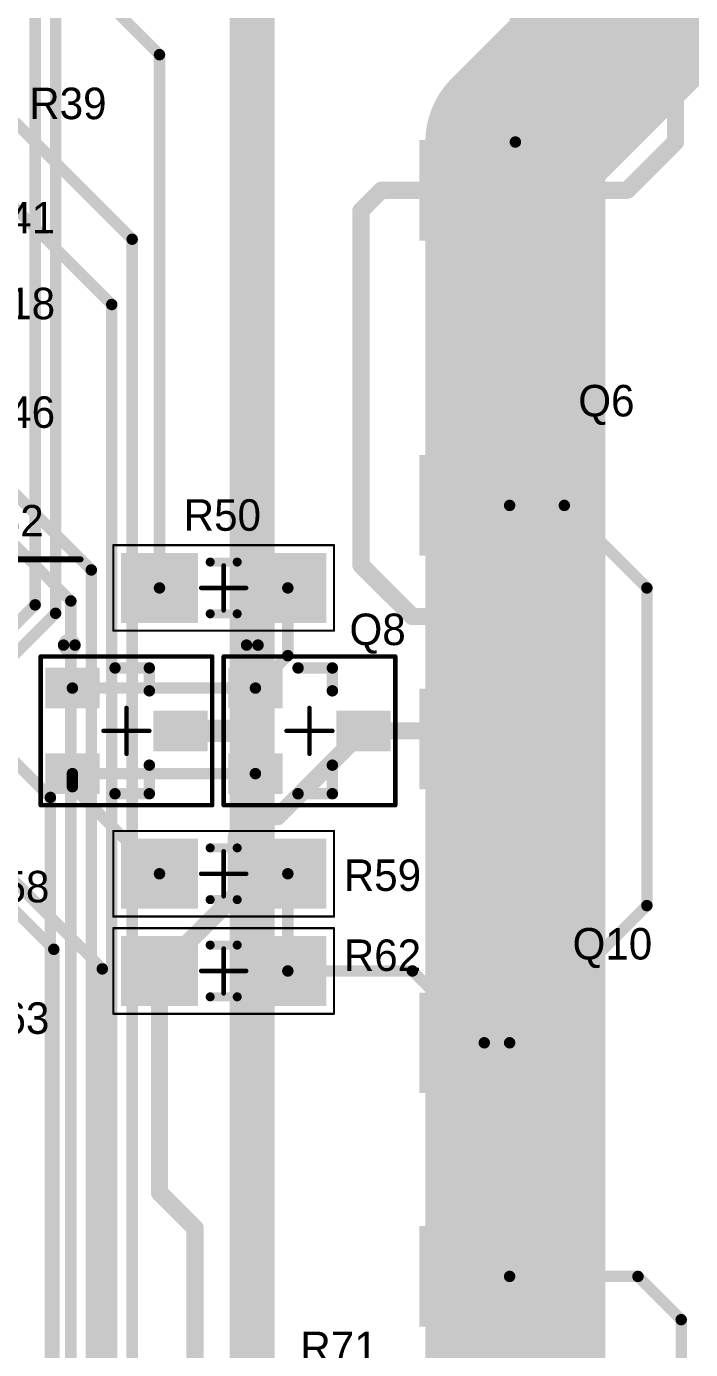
# Model space of a CAD drawing. Header units: millimetres. Extents: x 37 to 246, y 26 to 184.
# Drawn here: x 196.28 to 211.03, y 134.85 to 164.24 of the extents above; entities that cross this region are included whole.
import ezdxf

# ---------------------------------------------------------------- set-up
doc = ezdxf.new("R2010")
doc.units = ezdxf.units.MM
for name, color, linetype in [('BottomLayer', 5, 'Continuous'), ('Mechanical15', 56, 'Continuous'), ('MultiLayer', 9, 'Continuous'), ('TopLayer', 1, 'Continuous'), ('TopOverlay', 2, 'Continuous'), ('TopPaste', 8, 'Continuous'), ('TopSolder', 216, 'Continuous'), ('ViaHoleLayer', 16, 'Continuous')]:
    doc.layers.add(name, color=color, linetype=linetype)

msp = doc.modelspace()

# ---------------------------------------------------------------- linework, layer by layer
at = {"layer": 'BottomLayer'}
for points, const_width in [([(207.137, 161.671), (207.137, 175.006)], 0.254), ([(201.295, 148.59), (201.295, 169.926)], 1), ([(207.137, 161.671), (213.106, 167.64)], 4), ([(207.137, 119.761), (207.137, 161.671)], 4), ([(195.58, 162.56), (198.628, 159.512)], 0.254), ([(195.58, 160.655), (198.174, 158.061)], 0.254), ([(198.628, 99.187), (198.628, 159.512)], 0.254), ([(198.174, 98.371), (198.174, 158.061)], 0.254), ([(195.58, 154.305), (197.72, 152.165)], 0.254), ([(195.834, 152.908), (197.266, 151.476)], 0.254), ([(197.72, 97.555), (197.72, 152.165)], 0.254), ([(197.266, 90.77), (197.266, 151.476)], 0.254), ([(201.295, 127), (201.295, 148.59)], 1), ([(195.58, 148.343), (196.812, 147.111)], 0.254), ([(196.812, 87.16), (196.812, 147.111)], 0.254)]:
    msp.add_lwpolyline(points, dxfattribs=dict(at, const_width=const_width))
for points, const_width in [([(206.137, 161.671, 1), (208.137, 161.671, 1)], 2), ([(206.137, 161.671, 1), (208.137, 161.671, 1)], 2), ([(207.073, 161.671, 1), (207.201, 161.671, 1)], 0.127), ([(198.565, 159.512, 1), (198.691, 159.512, 1)], 0.127), ([(198.565, 159.512, 1), (198.691, 159.512, 1)], 0.127), ([(198.111, 158.061, 1), (198.238, 158.061, 1)], 0.127), ([(198.111, 158.061, 1), (198.238, 158.061, 1)], 0.127), ([(197.657, 152.165, 1), (197.784, 152.165, 1)], 0.127), ([(197.657, 152.165, 1), (197.784, 152.165, 1)], 0.127), ([(197.203, 151.476, 1), (197.33, 151.476, 1)], 0.127), ([(197.203, 151.476, 1), (197.33, 151.476, 1)], 0.127), ([(201.045, 148.59, 1), (201.545, 148.59, 1)], 0.5), ([(201.045, 148.59, 1), (201.545, 148.59, 1)], 0.5), ([(201.095, 148.59, 1), (201.495, 148.59, 1)], 0.4), ([(196.749, 147.111, 1), (196.876, 147.111, 1)], 0.127), ([(196.749, 147.111, 1), (196.876, 147.111, 1)], 0.127)]:
    msp.add_lwpolyline(points, format="xyb", close=True, dxfattribs=dict(at, const_width=const_width))
at = {"layer": 'Mechanical15'}
for points, const_width in [([(198.21, 152.715), (203.11, 152.715)], 0.05), ([(198.21, 150.815), (198.21, 152.715)], 0.05), ([(203.11, 150.815), (203.11, 152.715)], 0.05), ([(200.66, 151.265), (200.66, 152.265)], 0.1), ([(200.16, 151.765), (201.16, 151.765)], 0.1), ([(198.21, 150.815), (203.11, 150.815)], 0.05), ([(196.596, 146.939), (196.596, 150.241)], 0.1), ([(196.596, 150.241), (200.406, 150.241)], 0.1), ([(200.406, 146.939), (200.406, 150.241)], 0.1), ([(200.66, 146.939), (200.66, 150.241)], 0.1), ([(200.66, 150.241), (204.47, 150.241)], 0.1), ([(204.47, 146.939), (204.47, 150.241)], 0.1), ([(198.501, 148.082), (198.501, 149.098)], 0.1), ([(202.565, 148.082), (202.565, 149.098)], 0.1), ([(197.993, 148.59), (199.009, 148.59)], 0.1), ([(202.057, 148.59), (203.073, 148.59)], 0.1), ([(196.596, 146.939), (200.406, 146.939)], 0.1), ([(200.66, 146.939), (204.47, 146.939)], 0.1), ([(198.21, 144.465), (198.21, 146.365)], 0.05), ([(198.21, 146.365), (203.11, 146.365)], 0.05), ([(203.11, 144.465), (203.11, 146.365)], 0.05), ([(200.66, 144.915), (200.66, 145.915)], 0.1), ([(200.16, 145.415), (201.16, 145.415)], 0.1), ([(198.21, 144.465), (203.11, 144.465)], 0.05), ([(198.21, 144.206), (203.11, 144.206)], 0.05), ([(198.21, 142.306), (198.21, 144.206)], 0.05), ([(203.11, 142.306), (203.11, 144.206)], 0.05), ([(200.66, 142.756), (200.66, 143.756)], 0.1), ([(200.16, 143.256), (201.16, 143.256)], 0.1), ([(198.21, 142.306), (203.11, 142.306)], 0.05)]:
    msp.add_lwpolyline(points, dxfattribs=dict(at, const_width=const_width))
for points, const_width in [([(198.198, 152.715, 1), (198.222, 152.715, 1)], 0.025), ([(198.198, 152.715, 1), (198.222, 152.715, 1)], 0.025), ([(203.098, 152.715, 1), (203.122, 152.715, 1)], 0.025), ([(203.098, 152.715, 1), (203.122, 152.715, 1)], 0.025), ([(200.635, 152.265, 1), (200.685, 152.265, 1)], 0.05), ([(200.135, 151.765, 1), (200.185, 151.765, 1)], 0.05), ([(201.135, 151.765, 1), (201.185, 151.765, 1)], 0.05), ([(200.635, 151.265, 1), (200.685, 151.265, 1)], 0.05), ([(198.198, 150.815, 1), (198.222, 150.815, 1)], 0.025), ([(198.198, 150.815, 1), (198.222, 150.815, 1)], 0.025), ([(203.098, 150.815, 1), (203.122, 150.815, 1)], 0.025), ([(203.098, 150.815, 1), (203.122, 150.815, 1)], 0.025), ([(196.571, 150.241, 1), (196.621, 150.241, 1)], 0.05), ([(196.571, 150.241, 1), (196.621, 150.241, 1)], 0.05), ([(200.381, 150.241, 1), (200.431, 150.241, 1)], 0.05), ([(200.381, 150.241, 1), (200.431, 150.241, 1)], 0.05), ([(200.635, 150.241, 1), (200.685, 150.241, 1)], 0.05), ([(200.635, 150.241, 1), (200.685, 150.241, 1)], 0.05), ([(204.445, 150.241, 1), (204.495, 150.241, 1)], 0.05), ([(204.445, 150.241, 1), (204.495, 150.241, 1)], 0.05), ([(198.476, 149.098, 1), (198.526, 149.098, 1)], 0.05), ([(202.54, 149.098, 1), (202.59, 149.098, 1)], 0.05), ([(197.968, 148.59, 1), (198.018, 148.59, 1)], 0.05), ([(198.984, 148.59, 1), (199.034, 148.59, 1)], 0.05), ([(202.032, 148.59, 1), (202.082, 148.59, 1)], 0.05), ([(203.048, 148.59, 1), (203.098, 148.59, 1)], 0.05), ([(198.476, 148.082, 1), (198.526, 148.082, 1)], 0.05), ([(202.54, 148.082, 1), (202.59, 148.082, 1)], 0.05), ([(196.571, 146.939, 1), (196.621, 146.939, 1)], 0.05), ([(196.571, 146.939, 1), (196.621, 146.939, 1)], 0.05), ([(200.381, 146.939, 1), (200.431, 146.939, 1)], 0.05), ([(200.381, 146.939, 1), (200.431, 146.939, 1)], 0.05), ([(200.635, 146.939, 1), (200.685, 146.939, 1)], 0.05), ([(200.635, 146.939, 1), (200.685, 146.939, 1)], 0.05), ([(204.445, 146.939, 1), (204.495, 146.939, 1)], 0.05), ([(204.445, 146.939, 1), (204.495, 146.939, 1)], 0.05), ([(198.198, 146.365, 1), (198.222, 146.365, 1)], 0.025), ([(198.198, 146.365, 1), (198.222, 146.365, 1)], 0.025), ([(203.098, 146.365, 1), (203.122, 146.365, 1)], 0.025), ([(203.098, 146.365, 1), (203.122, 146.365, 1)], 0.025), ([(200.635, 145.915, 1), (200.685, 145.915, 1)], 0.05), ([(200.135, 145.415, 1), (200.185, 145.415, 1)], 0.05), ([(201.135, 145.415, 1), (201.185, 145.415, 1)], 0.05), ([(200.635, 144.915, 1), (200.685, 144.915, 1)], 0.05), ([(198.198, 144.465, 1), (198.222, 144.465, 1)], 0.025), ([(198.198, 144.465, 1), (198.222, 144.465, 1)], 0.025), ([(203.098, 144.465, 1), (203.122, 144.465, 1)], 0.025), ([(203.098, 144.465, 1), (203.122, 144.465, 1)], 0.025), ([(198.198, 144.206, 1), (198.222, 144.206, 1)], 0.025), ([(198.198, 144.206, 1), (198.222, 144.206, 1)], 0.025), ([(203.098, 144.206, 1), (203.122, 144.206, 1)], 0.025), ([(203.098, 144.206, 1), (203.122, 144.206, 1)], 0.025), ([(200.635, 143.756, 1), (200.685, 143.756, 1)], 0.05), ([(200.135, 143.256, 1), (200.185, 143.256, 1)], 0.05), ([(201.135, 143.256, 1), (201.185, 143.256, 1)], 0.05), ([(200.635, 142.756, 1), (200.685, 142.756, 1)], 0.05), ([(198.198, 142.306, 1), (198.222, 142.306, 1)], 0.025), ([(198.198, 142.306, 1), (198.222, 142.306, 1)], 0.025), ([(203.098, 142.306, 1), (203.122, 142.306, 1)], 0.025), ([(203.098, 142.306, 1), (203.122, 142.306, 1)], 0.025)]:
    msp.add_lwpolyline(points, format="xyb", close=True, dxfattribs=dict(at, const_width=const_width))
at = {"layer": 'MultiLayer', "const_width": 0.4}
msp.add_lwpolyline([(201.095, 148.59, 1), (201.495, 148.59, 1)], format="xyb", close=True, dxfattribs=at)
at = {"layer": 'TopLayer'}
for points, const_width in [([(210.693, 161.671), (210.693, 170.815)], 0.384), ([(196.415, 166.431), (199.235, 163.611)], 0.254), ([(196.928, 151.201), (196.928, 165.276)], 0.254), ([(196.474, 151.389), (196.474, 164.968)], 0.254), ([(199.235, 151.765), (199.235, 163.611)], 0.254), ([(209.622, 160.6), (210.693, 161.671)], 0.384), ([(203.708, 160.147), (204.161, 160.6)], 0.384), ([(204.161, 160.6), (207.01, 160.6)], 0.384), ([(207.01, 160.6), (209.622, 160.6)], 0.384), ([(203.708, 152.273), (203.708, 160.147)], 0.384), ([(207.01, 153.598), (208.225, 153.598)], 0.254), ([(208.225, 153.598), (210.058, 151.765)], 0.254), ([(203.708, 152.273), (204.851, 151.13)], 0.384), ([(202.085, 150.26), (202.085, 151.765)], 0.254), ([(210.058, 144.708), (210.058, 151.765)], 0.254), ([(195.453, 150.368), (196.474, 151.389)], 0.254), ([(195.907, 150.18), (196.928, 151.201)], 0.254), ([(204.851, 151.13), (206.248, 151.13)], 0.384), ([(206.248, 151.13), (207.01, 150.368)], 0.384), ([(207.01, 148.408), (207.01, 150.368)], 0.384), ([(201.365, 149.54), (202.085, 150.26)], 0.254), ([(197.301, 149.54), (201.365, 149.54)], 0.254), ([(199.701, 148.59), (201.295, 148.59)], 0.5), ([(201.86, 146.685), (203.765, 148.59)], 0.384), ([(203.765, 148.59), (206.828, 148.59)], 0.384), ([(206.828, 148.59), (207.01, 148.408)], 0.384), ([(197.301, 147.349), (197.301, 147.64)], 0.254), ([(197.301, 147.64), (201.365, 147.64)], 0.254), ([(197.301, 147.349), (199.235, 145.415)], 0.254), ([(200.943, 146.252), (201.173, 146.482)], 0.384), ([(201.173, 146.482), (201.219, 146.482)], 0.384), ([(201.219, 146.482), (201.422, 146.685)], 0.384), ([(201.422, 146.685), (201.86, 146.685)], 0.384), ([(200.943, 144.964), (200.943, 146.252)], 0.384), ([(202.085, 143.256), (202.085, 145.415)], 0.254), ([(195.453, 145.172), (196.888, 143.737)], 0.254), ([(195.907, 145.36), (197.965, 143.302)], 0.254), ([(199.235, 143.256), (200.943, 144.964)], 0.384), ([(207.01, 141.66), (210.058, 144.708)], 0.254), ([(196.888, 121.745), (196.888, 143.737)], 0.254), ([(199.235, 138.331), (199.235, 143.256)], 0.384), ([(197.965, 122.555), (197.965, 143.302)], 0.254), ([(202.085, 143.256), (204.851, 143.256)], 0.254), ([(204.851, 143.256), (206.447, 141.66)], 0.254), ([(206.447, 141.66), (207.01, 141.66)], 0.254), ([(199.235, 138.331), (200.025, 137.541)], 0.384), ([(200.025, 132.645), (200.025, 137.541)], 0.384), ([(207.01, 134.493), (207.01, 136.47)], 0.384), ([(207.01, 136.47), (209.859, 136.47)], 0.254), ([(209.859, 136.47), (210.82, 135.509)], 0.254), ([(210.82, 127.635), (210.82, 135.509)], 0.254)]:
    msp.add_lwpolyline(points, dxfattribs=dict(at, const_width=const_width))
for points, const_width in [([(199.171, 163.611, 1), (199.298, 163.611, 1)], 0.127), ([(199.171, 163.611, 1), (199.298, 163.611, 1)], 0.127), ([(210.597, 161.671, 1), (210.789, 161.671, 1)], 0.192), ([(210.597, 161.671, 1), (210.789, 161.671, 1)], 0.192), ([(204.065, 160.6, 1), (204.257, 160.6, 1)], 0.192), ([(204.065, 160.6, 1), (204.257, 160.6, 1)], 0.192), ([(206.914, 160.6, 1), (207.106, 160.6, 1)], 0.192), ([(206.914, 160.6, 1), (207.106, 160.6, 1)], 0.192), ([(209.526, 160.6, 1), (209.718, 160.6, 1)], 0.192), ([(209.526, 160.6, 1), (209.718, 160.6, 1)], 0.192), ([(203.612, 160.147, 1), (203.804, 160.147, 1)], 0.192), ([(203.612, 160.147, 1), (203.804, 160.147, 1)], 0.192), ([(206.946, 153.598, 1), (207.073, 153.598, 1)], 0.127), ([(208.161, 153.598, 1), (208.288, 153.598, 1)], 0.127), ([(208.161, 153.598, 1), (208.288, 153.598, 1)], 0.127), ([(203.612, 152.273, 1), (203.804, 152.273, 1)], 0.192), ([(203.612, 152.273, 1), (203.804, 152.273, 1)], 0.192), ([(199.171, 151.765, 1), (199.298, 151.765, 1)], 0.127), ([(202.021, 151.765, 1), (202.148, 151.765, 1)], 0.127), ([(209.994, 151.765, 1), (210.121, 151.765, 1)], 0.127), ([(209.994, 151.765, 1), (210.121, 151.765, 1)], 0.127), ([(196.41, 151.389, 1), (196.537, 151.389, 1)], 0.127), ([(196.41, 151.389, 1), (196.537, 151.389, 1)], 0.127), ([(196.864, 151.201, 1), (196.991, 151.201, 1)], 0.127), ([(196.864, 151.201, 1), (196.991, 151.201, 1)], 0.127), ([(204.755, 151.13, 1), (204.947, 151.13, 1)], 0.192), ([(204.755, 151.13, 1), (204.947, 151.13, 1)], 0.192), ([(206.152, 151.13, 1), (206.344, 151.13, 1)], 0.192), ([(206.152, 151.13, 1), (206.344, 151.13, 1)], 0.192), ([(206.914, 150.368, 1), (207.106, 150.368, 1)], 0.192), ([(206.914, 150.368, 1), (207.106, 150.368, 1)], 0.192), ([(202.021, 150.26, 1), (202.148, 150.26, 1)], 0.127), ([(202.021, 150.26, 1), (202.148, 150.26, 1)], 0.127), ([(197.237, 149.54, 1), (197.364, 149.54, 1)], 0.127), ([(201.301, 149.54, 1), (201.428, 149.54, 1)], 0.127), ([(201.301, 149.54, 1), (201.428, 149.54, 1)], 0.127), ([(199.576, 148.59, 1), (199.826, 148.59, 1)], 0.25), ([(201.095, 148.59, 1), (201.495, 148.59, 1)], 0.4), ([(201.17, 148.59, 1), (201.42, 148.59, 1)], 0.25), ([(203.669, 148.59, 1), (203.861, 148.59, 1)], 0.192), ([(203.669, 148.59, 1), (203.861, 148.59, 1)], 0.192), ([(206.732, 148.59, 1), (206.924, 148.59, 1)], 0.192), ([(206.732, 148.59, 1), (206.924, 148.59, 1)], 0.192), ([(206.914, 148.408, 1), (207.106, 148.408, 1)], 0.192), ([(206.914, 148.408, 1), (207.106, 148.408, 1)], 0.192), ([(197.237, 147.64, 1), (197.364, 147.64, 1)], 0.127), ([(197.237, 147.64, 1), (197.364, 147.64, 1)], 0.127), ([(201.301, 147.64, 1), (201.428, 147.64, 1)], 0.127), ([(197.237, 147.349, 1), (197.364, 147.349, 1)], 0.127), ([(197.237, 147.349, 1), (197.364, 147.349, 1)], 0.127), ([(201.077, 146.482, 1), (201.269, 146.482, 1)], 0.192), ([(201.077, 146.482, 1), (201.269, 146.482, 1)], 0.192), ([(201.123, 146.482, 1), (201.315, 146.482, 1)], 0.192), ([(201.123, 146.482, 1), (201.315, 146.482, 1)], 0.192), ([(201.326, 146.685, 1), (201.518, 146.685, 1)], 0.192), ([(201.326, 146.685, 1), (201.518, 146.685, 1)], 0.192), ([(201.764, 146.685, 1), (201.956, 146.685, 1)], 0.192), ([(201.764, 146.685, 1), (201.956, 146.685, 1)], 0.192), ([(200.847, 146.252, 1), (201.039, 146.252, 1)], 0.192), ([(200.847, 146.252, 1), (201.039, 146.252, 1)], 0.192), ([(199.171, 145.415, 1), (199.298, 145.415, 1)], 0.127), ([(202.021, 145.415, 1), (202.148, 145.415, 1)], 0.127), ([(200.847, 144.964, 1), (201.039, 144.964, 1)], 0.192), ([(200.847, 144.964, 1), (201.039, 144.964, 1)], 0.192), ([(209.994, 144.708, 1), (210.121, 144.708, 1)], 0.127), ([(209.994, 144.708, 1), (210.121, 144.708, 1)], 0.127), ([(196.824, 143.737, 1), (196.951, 143.737, 1)], 0.127), ([(196.824, 143.737, 1), (196.951, 143.737, 1)], 0.127), ([(199.139, 143.256, 1), (199.331, 143.256, 1)], 0.192), ([(199.139, 143.256, 1), (199.331, 143.256, 1)], 0.192), ([(197.901, 143.302, 1), (198.028, 143.302, 1)], 0.127), ([(197.901, 143.302, 1), (198.028, 143.302, 1)], 0.127), ([(202.021, 143.256, 1), (202.148, 143.256, 1)], 0.127), ([(202.021, 143.256, 1), (202.148, 143.256, 1)], 0.127), ([(204.787, 143.256, 1), (204.915, 143.256, 1)], 0.127), ([(204.787, 143.256, 1), (204.915, 143.256, 1)], 0.127), ([(206.383, 141.66, 1), (206.51, 141.66, 1)], 0.127), ([(206.383, 141.66, 1), (206.51, 141.66, 1)], 0.127), ([(206.946, 141.66, 1), (207.073, 141.66, 1)], 0.127), ([(206.946, 141.66, 1), (207.073, 141.66, 1)], 0.127), ([(199.139, 138.331, 1), (199.331, 138.331, 1)], 0.192), ([(199.139, 138.331, 1), (199.331, 138.331, 1)], 0.192), ([(199.929, 137.541, 1), (200.121, 137.541, 1)], 0.192), ([(199.929, 137.541, 1), (200.121, 137.541, 1)], 0.192), ([(206.914, 136.47, 1), (207.106, 136.47, 1)], 0.192), ([(206.946, 136.47, 1), (207.073, 136.47, 1)], 0.127), ([(209.796, 136.47, 1), (209.923, 136.47, 1)], 0.127), ([(209.796, 136.47, 1), (209.923, 136.47, 1)], 0.127), ([(210.756, 135.509, 1), (210.883, 135.509, 1)], 0.127), ([(210.756, 135.509, 1), (210.883, 135.509, 1)], 0.127)]:
    msp.add_lwpolyline(points, format="xyb", close=True, dxfattribs=dict(at, const_width=const_width))
for points in [[(205.105, 161.615), (205.105, 159.585), (208.915, 161.615), (208.915, 159.585)], [(205.105, 154.613), (205.105, 152.583), (208.915, 154.613), (208.915, 152.583)], [(199.985, 151.09), (199.985, 152.44), (198.485, 151.09), (198.485, 152.44)], [(202.835, 151.09), (202.835, 152.44), (201.335, 151.09), (201.335, 152.44)], [(196.801, 149.19), (197.801, 149.19), (196.801, 149.89), (197.801, 149.89)], [(200.865, 149.19), (201.865, 149.19), (200.865, 149.89), (201.865, 149.89)], [(205.105, 149.423), (205.105, 147.393), (208.915, 149.423), (208.915, 147.393)], [(199.201, 148.24), (200.201, 148.24), (199.201, 148.94), (200.201, 148.94)], [(203.265, 148.24), (204.265, 148.24), (203.265, 148.94), (204.265, 148.94)], [(196.801, 147.29), (197.801, 147.29), (196.801, 147.99), (197.801, 147.99)], [(200.865, 147.29), (201.865, 147.29), (200.865, 147.99), (201.865, 147.99)], [(199.985, 144.74), (199.985, 146.09), (198.485, 144.74), (198.485, 146.09)], [(202.835, 144.74), (202.835, 146.09), (201.335, 144.74), (201.335, 146.09)], [(199.985, 142.581), (199.985, 143.931), (198.485, 142.581), (198.485, 143.931)], [(202.835, 142.581), (202.835, 143.931), (201.335, 142.581), (201.335, 143.931)], [(205.105, 142.675), (205.105, 140.645), (208.915, 142.675), (208.915, 140.645)], [(205.105, 137.485), (205.105, 135.455), (208.915, 137.485), (208.915, 135.455)]]:
    msp.add_solid(points, dxfattribs=at)
at = {"layer": 'TopOverlay'}
for points, const_width in [([(194.818, 152.4), (197.485, 152.4)], 0.127), ([(200.36, 152.34), (200.96, 152.34)], 0.2), ([(200.36, 151.19), (200.96, 151.19)], 0.2), ([(198.247, 149.987), (199.009, 149.987)], 0.254), ([(199.009, 149.479), (199.009, 149.987)], 0.254), ([(202.311, 149.987), (203.073, 149.987)], 0.254), ([(203.073, 149.479), (203.073, 149.987)], 0.254), ([(199.009, 147.193), (199.009, 147.828)], 0.254), ([(203.073, 147.193), (203.073, 147.828)], 0.254), ([(198.247, 147.193), (199.009, 147.193)], 0.254), ([(202.311, 147.193), (203.073, 147.193)], 0.254), ([(200.36, 145.99), (200.96, 145.99)], 0.2), ([(200.36, 144.84), (200.96, 144.84)], 0.2), ([(200.36, 143.831), (200.96, 143.831)], 0.2), ([(200.36, 142.681), (200.96, 142.681)], 0.2)]:
    msp.add_lwpolyline(points, dxfattribs=dict(at, const_width=const_width))
for points, const_width in [([(197.453, 152.4, 1), (197.517, 152.4, 1)], 0.0635), ([(200.31, 152.34, 1), (200.41, 152.34, 1)], 0.1), ([(200.91, 152.34, 1), (201.01, 152.34, 1)], 0.1), ([(200.31, 151.19, 1), (200.41, 151.19, 1)], 0.1), ([(200.91, 151.19, 1), (201.01, 151.19, 1)], 0.1), ([(197.358, 150.495, 1), (197.104, 150.495, 1)], 0.254), ([(197.041, 150.495, 1), (197.167, 150.495, 1)], 0.127), ([(197.294, 150.495, 1), (197.422, 150.495, 1)], 0.127), ([(201.422, 150.495, 1), (201.168, 150.495, 1)], 0.254), ([(201.105, 150.495, 1), (201.232, 150.495, 1)], 0.127), ([(201.358, 150.495, 1), (201.486, 150.495, 1)], 0.127), ([(198.184, 149.987, 1), (198.31, 149.987, 1)], 0.127), ([(198.946, 149.987, 1), (199.072, 149.987, 1)], 0.127), ([(198.946, 149.987, 1), (199.072, 149.987, 1)], 0.127), ([(202.248, 149.987, 1), (202.375, 149.987, 1)], 0.127), ([(203.01, 149.987, 1), (203.137, 149.987, 1)], 0.127), ([(203.01, 149.987, 1), (203.137, 149.987, 1)], 0.127), ([(198.946, 149.479, 1), (199.072, 149.479, 1)], 0.127), ([(203.01, 149.479, 1), (203.137, 149.479, 1)], 0.127), ([(198.946, 147.828, 1), (199.072, 147.828, 1)], 0.127), ([(203.01, 147.828, 1), (203.137, 147.828, 1)], 0.127), ([(198.184, 147.193, 1), (198.31, 147.193, 1)], 0.127), ([(198.946, 147.193, 1), (199.072, 147.193, 1)], 0.127), ([(198.946, 147.193, 1), (199.072, 147.193, 1)], 0.127), ([(202.248, 147.193, 1), (202.375, 147.193, 1)], 0.127), ([(203.01, 147.193, 1), (203.137, 147.193, 1)], 0.127), ([(203.01, 147.193, 1), (203.137, 147.193, 1)], 0.127), ([(200.31, 145.99, 1), (200.41, 145.99, 1)], 0.1), ([(200.91, 145.99, 1), (201.01, 145.99, 1)], 0.1), ([(200.31, 144.84, 1), (200.41, 144.84, 1)], 0.1), ([(200.91, 144.84, 1), (201.01, 144.84, 1)], 0.1), ([(200.31, 143.831, 1), (200.41, 143.831, 1)], 0.1), ([(200.91, 143.831, 1), (201.01, 143.831, 1)], 0.1), ([(200.31, 142.681, 1), (200.41, 142.681, 1)], 0.1), ([(200.91, 142.681, 1), (201.01, 142.681, 1)], 0.1)]:
    msp.add_lwpolyline(points, format="xyb", close=True, dxfattribs=dict(at, const_width=const_width))
at = {"layer": 'TopPaste'}
for points in [[(205.105, 161.615), (205.105, 159.585), (208.915, 161.615), (208.915, 159.585)], [(205.105, 154.613), (205.105, 152.583), (208.915, 154.613), (208.915, 152.583)], [(199.985, 151.09), (199.985, 152.44), (198.485, 151.09), (198.485, 152.44)], [(202.835, 151.09), (202.835, 152.44), (201.335, 151.09), (201.335, 152.44)], [(196.801, 149.19), (197.801, 149.19), (196.801, 149.89), (197.801, 149.89)], [(200.865, 149.19), (201.865, 149.19), (200.865, 149.89), (201.865, 149.89)], [(205.105, 149.423), (205.105, 147.393), (208.915, 149.423), (208.915, 147.393)], [(199.201, 148.24), (200.201, 148.24), (199.201, 148.94), (200.201, 148.94)], [(203.265, 148.24), (204.265, 148.24), (203.265, 148.94), (204.265, 148.94)], [(196.801, 147.29), (197.801, 147.29), (196.801, 147.99), (197.801, 147.99)], [(200.865, 147.29), (201.865, 147.29), (200.865, 147.99), (201.865, 147.99)], [(199.985, 144.74), (199.985, 146.09), (198.485, 144.74), (198.485, 146.09)], [(202.835, 144.74), (202.835, 146.09), (201.335, 144.74), (201.335, 146.09)], [(199.985, 142.581), (199.985, 143.931), (198.485, 142.581), (198.485, 143.931)], [(202.835, 142.581), (202.835, 143.931), (201.335, 142.581), (201.335, 143.931)], [(205.105, 142.675), (205.105, 140.645), (208.915, 142.675), (208.915, 140.645)], [(205.105, 137.485), (205.105, 135.455), (208.915, 137.485), (208.915, 135.455)]]:
    msp.add_solid(points, dxfattribs=at)
at = {"layer": 'TopSolder'}
for points in [[(205.003, 161.717), (205.003, 159.483), (209.017, 161.717), (209.017, 159.483)], [(205.003, 154.715), (205.003, 152.481), (209.017, 154.715), (209.017, 152.481)], [(200.087, 150.988), (200.087, 152.542), (198.383, 150.988), (198.383, 152.542)], [(202.937, 150.988), (202.937, 152.542), (201.233, 150.988), (201.233, 152.542)], [(196.699, 149.088), (197.903, 149.088), (196.699, 149.992), (197.903, 149.992)], [(200.763, 149.088), (201.967, 149.088), (200.763, 149.992), (201.967, 149.992)], [(205.003, 149.525), (205.003, 147.291), (209.017, 149.525), (209.017, 147.291)], [(199.099, 148.138), (200.303, 148.138), (199.099, 149.042), (200.303, 149.042)], [(203.163, 148.138), (204.367, 148.138), (203.163, 149.042), (204.367, 149.042)], [(196.699, 147.188), (197.903, 147.188), (196.699, 148.092), (197.903, 148.092)], [(200.763, 147.188), (201.967, 147.188), (200.763, 148.092), (201.967, 148.092)], [(200.087, 144.638), (200.087, 146.192), (198.383, 144.638), (198.383, 146.192)], [(202.937, 144.638), (202.937, 146.192), (201.233, 144.638), (201.233, 146.192)], [(200.087, 142.479), (200.087, 144.033), (198.383, 142.479), (198.383, 144.033)], [(202.937, 142.479), (202.937, 144.033), (201.233, 142.479), (201.233, 144.033)], [(205.003, 142.777), (205.003, 140.543), (209.017, 142.777), (209.017, 140.543)], [(205.003, 137.587), (205.003, 135.353), (209.017, 137.587), (209.017, 135.353)]]:
    msp.add_solid(points, dxfattribs=at)
at = {"layer": 'ViaHoleLayer', "const_width": 0.2}
msp.add_lwpolyline([(201.195, 148.59, 1), (201.395, 148.59, 1)], format="xyb", close=True, dxfattribs=at)

# ---------------------------------------------------------------- texts
at = {"layer": 'TopOverlay'}
for s, p in [('R39', (196.342, 162.179)), ('R41', (195.199, 159.639)), ('C18', (195.199, 157.734)), ('Q6', (208.534, 155.575)), ('R46', (195.199, 155.321)), ('R50', (199.771, 153.035)), ('R52', (194.945, 152.908)), ('Q8', (203.454, 150.495)), ('R58', (195.072, 144.78)), ('Q10', (208.407, 143.51)), ('R62', (203.327, 143.256)), ('R63', (195.072, 141.859)), ('R71', (202.362, 134.544))]:
    msp.add_text(s, height=0.7, dxfattribs=at).set_placement(p)
msp.add_text('R59', height=0.7, rotation=360, dxfattribs=at).set_placement((203.327, 145.034))

doc.saveas('drawing.dxf')
